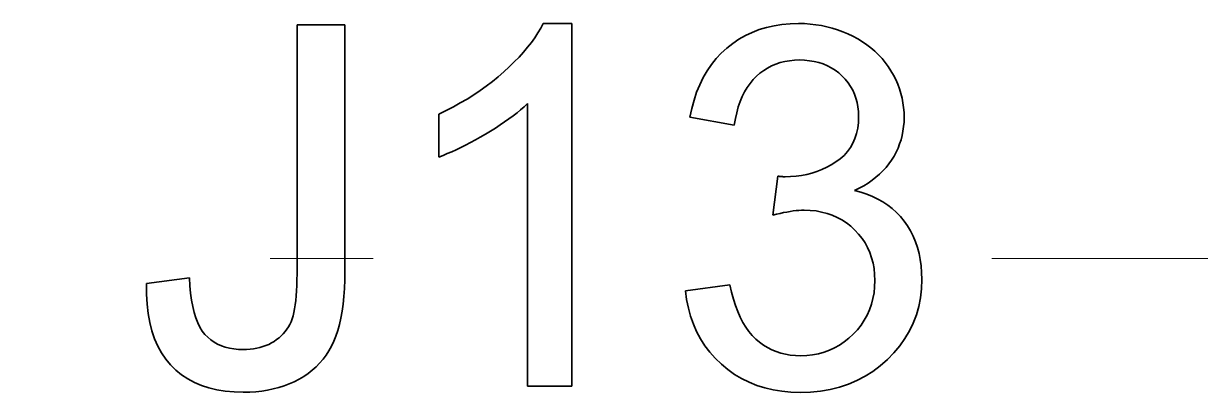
# Model space of a CAD drawing. Extents: x 23 to 417, y 3 to 294.
# Drawn here: x 150.4 to 156.11, y 124.41 to 126.2 of the extents above; entities that cross this region are included whole.
import ezdxf

# ---------------------------------------------------------------- set-up
doc = ezdxf.new("R2010")
doc.units = 0
doc.linetypes.add('DASHDOT', pattern=[18.5, 12, -3, 0.5, -3])
doc.layers.get('0').update_dxf_attribs({"lineweight": 13})

# ---------------------------------------------------------------- blocks, each defined once
blk = doc.blocks.new('BLOCK3494')
at = {"color": 7, "lineweight": 35, "ltscale": 0.060283}
blk.add_line((62.913, -1.097), (62.913, 1.315), dxfattribs=at)
at = {"color": 7, "lineweight": 35, "ltscale": 0.011579}
blk.add_line((62.913, 1.315), (63.376, 1.315), dxfattribs=at)
at = {"color": 7, "lineweight": 35, "ltscale": 0.059626}
blk.add_line((63.376, 1.315), (63.376, -1.07), dxfattribs=at)
at = {"color": 7, "lineweight": 35, "ltscale": 0.001331}
blk.add_line((65.249, 1.238), (65.276, 1.283), dxfattribs=at)
at = {"color": 7, "lineweight": 35, "ltscale": 0.001286}
blk.add_line((65.276, 1.283), (65.3, 1.329), dxfattribs=at)
at = {"color": 7, "lineweight": 35, "ltscale": 0.006923}
blk.add_line((65.3, 1.329), (65.577, 1.329), dxfattribs=at)
at = {"color": 7, "lineweight": 35, "ltscale": 0.087858}
blk.add_line((65.577, 1.329), (65.577, -2.185), dxfattribs=at)
at = {"color": 7, "lineweight": 35, "ltscale": 0.001823}
blk.add_line((67.326, 1.243), (67.395, 1.27), dxfattribs=at)
at = {"color": 7, "lineweight": 35, "ltscale": 0.00185}
blk.add_line((67.395, 1.27), (67.465, 1.291), dxfattribs=at)
at = {"color": 7, "lineweight": 35, "ltscale": 0.001885}
blk.add_line((67.465, 1.291), (67.539, 1.308), dxfattribs=at)
at = {"color": 7, "lineweight": 35, "ltscale": 0.00193}
blk.add_line((67.539, 1.308), (67.615, 1.319), dxfattribs=at)
at = {"color": 7, "lineweight": 35, "ltscale": 0.001983}
blk.add_line((67.615, 1.319), (67.694, 1.327), dxfattribs=at)
at = {"color": 7, "lineweight": 35, "ltscale": 0.002044}
blk.add_line((67.694, 1.327), (67.776, 1.329), dxfattribs=at)
at = {"color": 7, "lineweight": 35, "ltscale": 0.001422}
blk.add_line((67.776, 1.329), (67.833, 1.328), dxfattribs=at)
at = {"color": 7, "lineweight": 35, "ltscale": 0.001402}
blk.add_line((67.833, 1.328), (67.889, 1.324), dxfattribs=at)
at = {"color": 7, "lineweight": 35, "ltscale": 0.001384}
blk.add_line((67.889, 1.324), (67.944, 1.318), dxfattribs=at)
at = {"color": 7, "lineweight": 35, "ltscale": 0.00137}
for p, q in [((67.944, 1.318), (67.998, 1.309)), ((61.915, -1.473), (61.932, -1.525))]:
    blk.add_line(p, q, dxfattribs=at)
at = {"color": 7, "lineweight": 35, "ltscale": 0.001359}
blk.add_line((67.998, 1.309), (68.051, 1.298), dxfattribs=at)
at = {"color": 7, "lineweight": 35, "ltscale": 0.001351}
for p, q in [((68.051, 1.298), (68.103, 1.285)), ((68.053, -0.511), (68, -0.498))]:
    blk.add_line(p, q, dxfattribs=at)
at = {"color": 7, "lineweight": 35, "ltscale": 0.001346}
blk.add_line((68.103, 1.285), (68.155, 1.269), dxfattribs=at)
at = {"color": 7, "lineweight": 35, "ltscale": 0.001343}
blk.add_line((68.155, 1.269), (68.205, 1.25), dxfattribs=at)
at = {"color": 7, "lineweight": 35, "ltscale": 0.001483}
blk.add_line((65.149, 1.099), (65.185, 1.145), dxfattribs=at)
at = {"color": 7, "lineweight": 35, "ltscale": 0.00143}
blk.add_line((65.185, 1.145), (65.219, 1.192), dxfattribs=at)
at = {"color": 7, "lineweight": 35, "ltscale": 0.001379}
blk.add_line((65.219, 1.192), (65.249, 1.238), dxfattribs=at)
at = {"color": 7, "lineweight": 35, "ltscale": 0.001807}
blk.add_line((67.138, 1.137), (67.198, 1.177), dxfattribs=at)
at = {"color": 7, "lineweight": 35, "ltscale": 0.001803}
blk.add_line((67.198, 1.177), (67.261, 1.213), dxfattribs=at)
at = {"color": 7, "lineweight": 35, "ltscale": 0.001808}
blk.add_line((67.261, 1.213), (67.326, 1.243), dxfattribs=at)
at = {"color": 7, "lineweight": 35, "ltscale": 0.001345}
blk.add_line((68.205, 1.25), (68.255, 1.229), dxfattribs=at)
at = {"color": 7, "lineweight": 35, "ltscale": 0.00135}
blk.add_line((68.255, 1.229), (68.304, 1.206), dxfattribs=at)
at = {"color": 7, "lineweight": 35, "ltscale": 0.001339}
for p, q in [((68.304, 1.206), (68.351, 1.181)), ((62.838, -2.164), (62.788, -2.183))]:
    blk.add_line(p, q, dxfattribs=at)
at = {"color": 7, "lineweight": 35, "ltscale": 0.001312}
blk.add_line((68.351, 1.181), (68.396, 1.153), dxfattribs=at)
at = {"color": 7, "lineweight": 35, "ltscale": 0.001289}
blk.add_line((68.396, 1.153), (68.438, 1.124), dxfattribs=at)
at = {"color": 7, "lineweight": 35, "ltscale": 0.001595}
blk.add_line((65.066, 1.004), (65.109, 1.052), dxfattribs=at)
at = {"color": 7, "lineweight": 35, "ltscale": 0.001538}
blk.add_line((65.109, 1.052), (65.149, 1.099), dxfattribs=at)
at = {"color": 7, "lineweight": 35, "ltscale": 0.001826}
for p, q in [((66.978, 0.989), (67.027, 1.042)), ((64.807, 0.767), (64.863, 0.814))]:
    blk.add_line(p, q, dxfattribs=at)
at = {"color": 7, "lineweight": 35, "ltscale": 0.001828}
blk.add_line((67.027, 1.042), (67.081, 1.091), dxfattribs=at)
at = {"color": 7, "lineweight": 35, "ltscale": 0.001822}
blk.add_line((67.081, 1.091), (67.138, 1.137), dxfattribs=at)
at = {"color": 7, "lineweight": 35, "ltscale": 0.001269}
blk.add_line((68.438, 1.124), (68.478, 1.093), dxfattribs=at)
at = {"color": 7, "lineweight": 35, "ltscale": 0.001253}
for p, q in [((68.478, 1.093), (68.516, 1.061)), ((63.195, -1.885), (63.165, -1.925))]:
    blk.add_line(p, q, dxfattribs=at)
at = {"color": 7, "lineweight": 35, "ltscale": 0.001241}
blk.add_line((68.516, 1.061), (68.552, 1.026), dxfattribs=at)
at = {"color": 7, "lineweight": 35, "ltscale": 0.001715}
blk.add_line((64.971, 0.909), (65.02, 0.957), dxfattribs=at)
at = {"color": 7, "lineweight": 35, "ltscale": 0.001655}
blk.add_line((65.02, 0.957), (65.066, 1.004), dxfattribs=at)
at = {"color": 7, "lineweight": 35, "ltscale": 0.001851}
blk.add_line((66.89, 0.87), (66.932, 0.931), dxfattribs=at)
at = {"color": 7, "lineweight": 35, "ltscale": 0.001833}
blk.add_line((66.932, 0.931), (66.978, 0.989), dxfattribs=at)
at = {"color": 7, "lineweight": 35, "ltscale": 0.001107}
for p, q in [((67.515, 0.919), (67.476, 0.898)), ((68.799, 0.374), (68.795, 0.33))]:
    blk.add_line(p, q, dxfattribs=at)
at = {"color": 7, "lineweight": 35, "ltscale": 0.001112}
for p, q in [((67.556, 0.936), (67.515, 0.919)), ((68.015, 0.937), (67.973, 0.951))]:
    blk.add_line(p, q, dxfattribs=at)
at = {"color": 7, "lineweight": 35, "ltscale": 0.001123}
blk.add_line((67.598, 0.95), (67.556, 0.936), dxfattribs=at)
at = {"color": 7, "lineweight": 35, "ltscale": 0.001141}
for p, q in [((67.643, 0.961), (67.598, 0.95)), ((62.901, -1.357), (62.905, -1.311))]:
    blk.add_line(p, q, dxfattribs=at)
at = {"color": 7, "lineweight": 35, "ltscale": 0.001166}
blk.add_line((67.689, 0.969), (67.643, 0.961), dxfattribs=at)
at = {"color": 7, "lineweight": 35, "ltscale": 0.001197}
for p, q in [((67.736, 0.974), (67.689, 0.969)), ((67.649, -1.877), (67.696, -1.885))]:
    blk.add_line(p, q, dxfattribs=at)
at = {"color": 7, "lineweight": 35, "ltscale": 0.001233}
for p, q in [((67.786, 0.976), (67.736, 0.974)), ((68.552, 1.026), (68.586, 0.99))]:
    blk.add_line(p, q, dxfattribs=at)
at = {"color": 7, "lineweight": 35, "ltscale": 0.001243}
blk.add_line((67.835, 0.974), (67.786, 0.976), dxfattribs=at)
at = {"color": 7, "lineweight": 35, "ltscale": 0.001201}
blk.add_line((67.883, 0.969), (67.835, 0.974), dxfattribs=at)
at = {"color": 7, "lineweight": 35, "ltscale": 0.001165}
blk.add_line((67.929, 0.962), (67.883, 0.969), dxfattribs=at)
at = {"color": 7, "lineweight": 35, "ltscale": 0.001135}
blk.add_line((67.973, 0.951), (67.929, 0.962), dxfattribs=at)
at = {"color": 7, "lineweight": 35, "ltscale": 0.001096}
for p, q in [((68.056, 0.92), (68.015, 0.937)), ((61.971, -1.615), (61.994, -1.652))]:
    blk.add_line(p, q, dxfattribs=at)
at = {"color": 7, "lineweight": 35, "ltscale": 0.001087}
for p, q in [((68.094, 0.9), (68.056, 0.92)), ((64.329, 0.051), (64.288, 0.035))]:
    blk.add_line(p, q, dxfattribs=at)
at = {"color": 7, "lineweight": 35, "ltscale": 0.00123}
for p, q in [((68.586, 0.99), (68.617, 0.952)), ((68.451, -0.217), (68.409, -0.243))]:
    blk.add_line(p, q, dxfattribs=at)
at = {"color": 7, "lineweight": 35, "ltscale": 0.001231}
blk.add_line((68.617, 0.952), (68.646, 0.912), dxfattribs=at)
at = {"color": 7, "lineweight": 35, "ltscale": 0.001814}
blk.add_line((64.863, 0.814), (64.918, 0.861), dxfattribs=at)
at = {"color": 7, "lineweight": 35, "ltscale": 0.001778}
blk.add_line((64.918, 0.861), (64.971, 0.909), dxfattribs=at)
at = {"color": 7, "lineweight": 35, "ltscale": 0.001919}
blk.add_line((66.818, 0.736), (66.852, 0.805), dxfattribs=at)
at = {"color": 7, "lineweight": 35, "ltscale": 0.001881}
blk.add_line((66.852, 0.805), (66.89, 0.87), dxfattribs=at)
at = {"color": 7, "lineweight": 35, "ltscale": 0.001155}
blk.add_line((67.368, 0.818), (67.335, 0.785), dxfattribs=at)
at = {"color": 7, "lineweight": 35, "ltscale": 0.001138}
blk.add_line((67.402, 0.848), (67.368, 0.818), dxfattribs=at)
at = {"color": 7, "lineweight": 35, "ltscale": 0.00112}
blk.add_line((67.438, 0.875), (67.402, 0.848), dxfattribs=at)
at = {"color": 7, "lineweight": 35, "ltscale": 0.001111}
blk.add_line((67.476, 0.898), (67.438, 0.875), dxfattribs=at)
at = {"color": 7, "lineweight": 35, "ltscale": 0.001085}
blk.add_line((68.131, 0.876), (68.094, 0.9), dxfattribs=at)
at = {"color": 7, "lineweight": 35, "ltscale": 0.001092}
for p, q in [((68.166, 0.85), (68.131, 0.876)), ((68.722, 0.082), (68.702, 0.044))]:
    blk.add_line(p, q, dxfattribs=at)
at = {"color": 7, "lineweight": 35, "ltscale": 0.001105}
for p, q in [((68.199, 0.82), (68.166, 0.85)), ((68.702, 0.044), (68.678, 0.006))]:
    blk.add_line(p, q, dxfattribs=at)
at = {"color": 7, "lineweight": 35, "ltscale": 0.001101}
blk.add_line((68.229, 0.789), (68.199, 0.82), dxfattribs=at)
at = {"color": 7, "lineweight": 35, "ltscale": 0.001235}
for p, q in [((68.646, 0.912), (68.672, 0.871)), ((67.278, 0.709), (67.253, 0.667))]:
    blk.add_line(p, q, dxfattribs=at)
at = {"color": 7, "lineweight": 35, "ltscale": 0.001229}
blk.add_line((68.672, 0.871), (68.697, 0.828), dxfattribs=at)
at = {"color": 7, "lineweight": 35, "ltscale": 0.001211}
blk.add_line((68.697, 0.828), (68.718, 0.785), dxfattribs=at)
at = {"color": 7, "lineweight": 35, "ltscale": 0.001855}
blk.add_line((64.688, 0.68), (64.748, 0.723), dxfattribs=at)
at = {"color": 7, "lineweight": 35, "ltscale": 0.001839}
blk.add_line((64.748, 0.723), (64.807, 0.767), dxfattribs=at)
at = {"color": 7, "lineweight": 35, "ltscale": 0.001967}
blk.add_line((66.788, 0.664), (66.818, 0.736), dxfattribs=at)
at = {"color": 7, "lineweight": 35, "ltscale": 0.0012}
for p, q in [((67.306, 0.749), (67.278, 0.709)), ((65.046, 0.464), (65.008, 0.435))]:
    blk.add_line(p, q, dxfattribs=at)
at = {"color": 7, "lineweight": 35, "ltscale": 0.001174}
blk.add_line((67.335, 0.785), (67.306, 0.749), dxfattribs=at)
at = {"color": 7, "lineweight": 35, "ltscale": 0.001078}
for p, q in [((68.256, 0.755), (68.229, 0.789)), ((68.781, 0.244), (68.77, 0.203))]:
    blk.add_line(p, q, dxfattribs=at)
at = {"color": 7, "lineweight": 35, "ltscale": 0.001063}
for p, q in [((68.28, 0.72), (68.256, 0.755)), ((62.896, -1.399), (62.901, -1.357))]:
    blk.add_line(p, q, dxfattribs=at)
at = {"color": 7, "lineweight": 35, "ltscale": 0.001055}
for p, q in [((68.301, 0.683), (68.28, 0.72)), ((68.319, 0.645), (68.301, 0.683))]:
    blk.add_line(p, q, dxfattribs=at)
at = {"color": 7, "lineweight": 35, "ltscale": 0.001195}
blk.add_line((68.718, 0.785), (68.738, 0.741), dxfattribs=at)
at = {"color": 7, "lineweight": 35, "ltscale": 0.001184}
blk.add_line((68.738, 0.741), (68.754, 0.696), dxfattribs=at)
at = {"color": 7, "lineweight": 35, "ltscale": 0.001175}
blk.add_line((68.754, 0.696), (68.768, 0.652), dxfattribs=at)
at = {"color": 7, "lineweight": 35, "ltscale": 0.00191}
blk.add_line((64.496, 0.559), (64.562, 0.597), dxfattribs=at)
at = {"color": 7, "lineweight": 35, "ltscale": 0.00189}
blk.add_line((64.562, 0.597), (64.626, 0.638), dxfattribs=at)
at = {"color": 7, "lineweight": 35, "ltscale": 0.001872}
blk.add_line((64.626, 0.638), (64.688, 0.68), dxfattribs=at)
at = {"color": 7, "lineweight": 35, "ltscale": 0.002087}
blk.add_line((66.741, 0.506), (66.763, 0.587), dxfattribs=at)
at = {"color": 7, "lineweight": 35, "ltscale": 0.002023}
blk.add_line((66.763, 0.587), (66.788, 0.664), dxfattribs=at)
at = {"color": 7, "lineweight": 35, "ltscale": 0.001375}
blk.add_line((67.21, 0.572), (67.192, 0.52), dxfattribs=at)
at = {"color": 7, "lineweight": 35, "ltscale": 0.001322}
blk.add_line((67.23, 0.621), (67.21, 0.572), dxfattribs=at)
at = {"color": 7, "lineweight": 35, "ltscale": 0.001275}
blk.add_line((67.253, 0.667), (67.23, 0.621), dxfattribs=at)
at = {"color": 7, "lineweight": 35, "ltscale": 0.001062}
blk.add_line((68.333, 0.605), (68.319, 0.645), dxfattribs=at)
at = {"color": 7, "lineweight": 35, "ltscale": 0.001077}
for p, q in [((68.344, 0.563), (68.333, 0.605)), ((68.756, 0.162), (68.741, 0.122))]:
    blk.add_line(p, q, dxfattribs=at)
at = {"color": 7, "lineweight": 35, "ltscale": 0.00117}
blk.add_line((68.768, 0.652), (68.78, 0.606), dxfattribs=at)
at = {"color": 7, "lineweight": 35, "ltscale": 0.001169}
for p, q in [((68.78, 0.606), (68.789, 0.56)), ((67.398, -1.761), (67.436, -1.789))]:
    blk.add_line(p, q, dxfattribs=at)
at = {"color": 7, "lineweight": 35, "ltscale": 0.001979}
blk.add_line((64.288, 0.45), (64.359, 0.485), dxfattribs=at)
at = {"color": 7, "lineweight": 35, "ltscale": 0.001955}
blk.add_line((64.359, 0.485), (64.429, 0.521), dxfattribs=at)
at = {"color": 7, "lineweight": 35, "ltscale": 0.001931}
blk.add_line((64.429, 0.521), (64.496, 0.559), dxfattribs=at)
at = {"color": 7, "lineweight": 35, "ltscale": 0.001163}
blk.add_line((65.081, 0.494), (65.046, 0.464), dxfattribs=at)
at = {"color": 7, "lineweight": 35, "ltscale": 0.001126}
for p, q in [((65.115, 0.523), (65.081, 0.494)), ((68.625, -0.065), (68.595, -0.099))]:
    blk.add_line(p, q, dxfattribs=at)
at = {"color": 7, "lineweight": 35, "ltscale": 0.00109}
blk.add_line((65.147, 0.553), (65.115, 0.523), dxfattribs=at)
at = {"color": 7, "lineweight": 35, "ltscale": 0.06846}
blk.add_line((65.147, -2.185), (65.147, 0.553), dxfattribs=at)
at = {"color": 7, "lineweight": 35, "ltscale": 0.002158}
for p, q in [((66.723, 0.422), (66.741, 0.506)), ((68.959, -1.329), (68.942, -1.414))]:
    blk.add_line(p, q, dxfattribs=at)
at = {"color": 7, "lineweight": 35, "ltscale": 0.001494}
for p, q in [((67.177, 0.465), (67.164, 0.407)), ((67.186, -1.464), (67.21, -1.518))]:
    blk.add_line(p, q, dxfattribs=at)
at = {"color": 7, "lineweight": 35, "ltscale": 0.001432}
blk.add_line((67.192, 0.52), (67.177, 0.465), dxfattribs=at)
at = {"color": 7, "lineweight": 35, "ltscale": 0.001099}
blk.add_line((68.352, 0.52), (68.344, 0.563), dxfattribs=at)
at = {"color": 7, "lineweight": 35, "ltscale": 0.001127}
blk.add_line((68.357, 0.475), (68.352, 0.52), dxfattribs=at)
at = {"color": 7, "lineweight": 35, "ltscale": 0.001162}
for p, q in [((68.359, 0.429), (68.357, 0.475)), ((64.413, 0.086), (64.37, 0.068))]:
    blk.add_line(p, q, dxfattribs=at)
at = {"color": 7, "lineweight": 35, "ltscale": 0.001172}
blk.add_line((68.789, 0.56), (68.795, 0.514), dxfattribs=at)
at = {"color": 7, "lineweight": 35, "ltscale": 0.001178}
blk.add_line((68.795, 0.514), (68.799, 0.467), dxfattribs=at)
at = {"color": 7, "lineweight": 35, "ltscale": 0.001188}
for p, q in [((68.799, 0.467), (68.8, 0.419)), ((67.362, -1.731), (67.398, -1.761))]:
    blk.add_line(p, q, dxfattribs=at)
at = {"color": 7, "lineweight": 35, "ltscale": 0.010386}
blk.add_line((64.288, 0.035), (64.288, 0.45), dxfattribs=at)
at = {"color": 7, "lineweight": 35, "ltscale": 0.001358}
blk.add_line((64.883, 0.346), (64.837, 0.316), dxfattribs=at)
at = {"color": 7, "lineweight": 35, "ltscale": 0.001318}
blk.add_line((64.926, 0.375), (64.883, 0.346), dxfattribs=at)
at = {"color": 7, "lineweight": 35, "ltscale": 0.001278}
blk.add_line((64.968, 0.405), (64.926, 0.375), dxfattribs=at)
at = {"color": 7, "lineweight": 35, "ltscale": 0.001239}
blk.add_line((65.008, 0.435), (64.968, 0.405), dxfattribs=at)
at = {"color": 7, "lineweight": 35, "ltscale": 0.010912}
blk.add_line((67.153, 0.345), (66.723, 0.422), dxfattribs=at)
at = {"color": 7, "lineweight": 35, "ltscale": 0.001559}
blk.add_line((67.164, 0.407), (67.153, 0.345), dxfattribs=at)
at = {"color": 7, "lineweight": 35, "ltscale": 0.001385}
blk.add_line((68.35, 0.316), (68.356, 0.371), dxfattribs=at)
at = {"color": 7, "lineweight": 35, "ltscale": 0.001454}
for p, q in [((68.356, 0.371), (68.359, 0.429)), ((67.855, -1.89), (67.913, -1.883))]:
    blk.add_line(p, q, dxfattribs=at)
at = {"color": 7, "lineweight": 35, "ltscale": 0.001124}
blk.add_line((68.8, 0.419), (68.799, 0.374), dxfattribs=at)
at = {"color": 7, "lineweight": 35, "ltscale": 0.001441}
blk.add_line((64.74, 0.257), (64.69, 0.228), dxfattribs=at)
at = {"color": 7, "lineweight": 35, "ltscale": 0.00144}
blk.add_line((64.79, 0.287), (64.74, 0.257), dxfattribs=at)
at = {"color": 7, "lineweight": 35, "ltscale": 0.001399}
blk.add_line((64.837, 0.316), (64.79, 0.287), dxfattribs=at)
at = {"color": 7, "lineweight": 35, "ltscale": 0.001279}
blk.add_line((68.323, 0.215), (68.339, 0.264), dxfattribs=at)
at = {"color": 7, "lineweight": 35, "ltscale": 0.001327}
blk.add_line((68.339, 0.264), (68.35, 0.316), dxfattribs=at)
at = {"color": 7, "lineweight": 35, "ltscale": 0.001084}
blk.add_line((68.789, 0.287), (68.781, 0.244), dxfattribs=at)
at = {"color": 7, "lineweight": 35, "ltscale": 0.001094}
blk.add_line((68.795, 0.33), (68.789, 0.287), dxfattribs=at)
at = {"color": 7, "lineweight": 35, "ltscale": 0.00124}
blk.add_line((64.501, 0.127), (64.457, 0.106), dxfattribs=at)
at = {"color": 7, "lineweight": 35, "ltscale": 0.00128}
for p, q in [((64.547, 0.15), (64.501, 0.127)), ((63.02, -2.063), (62.978, -2.092))]:
    blk.add_line(p, q, dxfattribs=at)
at = {"color": 7, "lineweight": 35, "ltscale": 0.001319}
blk.add_line((64.594, 0.175), (64.547, 0.15), dxfattribs=at)
at = {"color": 7, "lineweight": 35, "ltscale": 0.00136}
for p, q in [((64.642, 0.201), (64.594, 0.175)), ((67.645, -0.156), (67.699, -0.155))]:
    blk.add_line(p, q, dxfattribs=at)
at = {"color": 7, "lineweight": 35, "ltscale": 0.0014}
for p, q in [((64.69, 0.228), (64.642, 0.201)), ((68.441, -1.497), (68.464, -1.446)), ((67.969, -1.873), (68.023, -1.858))]:
    blk.add_line(p, q, dxfattribs=at)
at = {"color": 7, "lineweight": 35, "ltscale": 0.001219}
blk.add_line((68.251, 0.087), (68.279, 0.127), dxfattribs=at)
at = {"color": 7, "lineweight": 35, "ltscale": 0.001224}
blk.add_line((68.279, 0.127), (68.304, 0.169), dxfattribs=at)
at = {"color": 7, "lineweight": 35, "ltscale": 0.001246}
blk.add_line((68.304, 0.169), (68.323, 0.215), dxfattribs=at)
at = {"color": 7, "lineweight": 35, "ltscale": 0.001083}
blk.add_line((68.741, 0.122), (68.722, 0.082), dxfattribs=at)
at = {"color": 7, "lineweight": 35, "ltscale": 0.001076}
blk.add_line((68.77, 0.203), (68.756, 0.162), dxfattribs=at)
at = {"color": 7, "lineweight": 35, "ltscale": 0.001125}
blk.add_line((64.37, 0.068), (64.329, 0.051), dxfattribs=at)
at = {"color": 7, "lineweight": 35, "ltscale": 0.001202}
for p, q in [((64.457, 0.106), (64.413, 0.086)), ((68.49, -0.19), (68.451, -0.217))]:
    blk.add_line(p, q, dxfattribs=at)
at = {"color": 7, "lineweight": 35, "ltscale": 0.001288}
blk.add_line((68.139, -0.013), (68.181, 0.017), dxfattribs=at)
at = {"color": 7, "lineweight": 35, "ltscale": 0.001251}
blk.add_line((68.181, 0.017), (68.218, 0.051), dxfattribs=at)
at = {"color": 7, "lineweight": 35, "ltscale": 0.001228}
blk.add_line((68.218, 0.051), (68.251, 0.087), dxfattribs=at)
at = {"color": 7, "lineweight": 35, "ltscale": 0.001113}
blk.add_line((68.678, 0.006), (68.653, -0.03), dxfattribs=at)
at = {"color": 7, "lineweight": 35, "ltscale": 0.001284}
for p, q in [((67.905, -0.12), (67.954, -0.104)), ((68.002, -0.086), (68.049, -0.064))]:
    blk.add_line(p, q, dxfattribs=at)
at = {"color": 7, "lineweight": 35, "ltscale": 0.001281}
blk.add_line((67.954, -0.104), (68.002, -0.086), dxfattribs=at)
at = {"color": 7, "lineweight": 35, "ltscale": 0.001292}
blk.add_line((68.049, -0.064), (68.094, -0.04), dxfattribs=at)
at = {"color": 7, "lineweight": 35, "ltscale": 0.001303}
blk.add_line((68.094, -0.04), (68.139, -0.013), dxfattribs=at)
at = {"color": 7, "lineweight": 35, "ltscale": 0.001139}
blk.add_line((68.595, -0.099), (68.562, -0.13), dxfattribs=at)
at = {"color": 7, "lineweight": 35, "ltscale": 0.001118}
blk.add_line((68.653, -0.03), (68.625, -0.065), dxfattribs=at)
at = {"color": 7, "lineweight": 35, "ltscale": 0.009506}
blk.add_line((67.528, -0.528), (67.575, -0.151), dxfattribs=at)
at = {"color": 7, "lineweight": 35, "ltscale": 0.000211774}
blk.add_line((67.575, -0.151), (67.584, -0.152), dxfattribs=at)
at = {"color": 7, "lineweight": 35, "ltscale": 0.000203184}
blk.add_line((67.584, -0.152), (67.592, -0.153), dxfattribs=at)
at = {"color": 7, "lineweight": 35, "ltscale": 0.000194602}
blk.add_line((67.592, -0.153), (67.6, -0.154), dxfattribs=at)
at = {"color": 7, "lineweight": 35, "ltscale": 0.000186807}
blk.add_line((67.6, -0.154), (67.607, -0.154), dxfattribs=at)
at = {"color": 7, "lineweight": 35, "ltscale": 0.0001775}
blk.add_line((67.607, -0.154), (67.614, -0.155), dxfattribs=at)
at = {"color": 7, "lineweight": 35, "ltscale": 0.000168962}
blk.add_line((67.614, -0.155), (67.621, -0.155), dxfattribs=at)
at = {"color": 7, "lineweight": 35, "ltscale": 0.000161194}
blk.add_line((67.621, -0.155), (67.627, -0.156), dxfattribs=at)
at = {"color": 7, "lineweight": 35, "ltscale": 0.000151933}
blk.add_line((67.627, -0.156), (67.633, -0.156), dxfattribs=at)
at = {"color": 7, "lineweight": 35, "ltscale": 0.00014425}
blk.add_line((67.633, -0.156), (67.639, -0.156), dxfattribs=at)
at = {"color": 7, "lineweight": 35, "ltscale": 0.000135055}
blk.add_line((67.639, -0.156), (67.645, -0.156), dxfattribs=at)
at = {"color": 7, "lineweight": 35, "ltscale": 0.001336}
blk.add_line((67.699, -0.155), (67.752, -0.15), dxfattribs=at)
at = {"color": 7, "lineweight": 35, "ltscale": 0.001316}
blk.add_line((67.752, -0.15), (67.804, -0.143), dxfattribs=at)
at = {"color": 7, "lineweight": 35, "ltscale": 0.001302}
blk.add_line((67.804, -0.143), (67.856, -0.133), dxfattribs=at)
at = {"color": 7, "lineweight": 35, "ltscale": 0.00129}
blk.add_line((67.856, -0.133), (67.905, -0.12), dxfattribs=at)
at = {"color": 7, "lineweight": 35, "ltscale": 0.001177}
blk.add_line((68.527, -0.161), (68.49, -0.19), dxfattribs=at)
at = {"color": 7, "lineweight": 35, "ltscale": 0.001156}
blk.add_line((68.562, -0.13), (68.527, -0.161), dxfattribs=at)
at = {"color": 7, "lineweight": 35, "ltscale": 0.001296}
blk.add_line((68.365, -0.267), (68.318, -0.29), dxfattribs=at)
at = {"color": 7, "lineweight": 35, "ltscale": 0.001568}
for p, q in [((68.318, -0.29), (68.379, -0.306)), ((68.957, -0.958), (68.965, -1.021))]:
    blk.add_line(p, q, dxfattribs=at)
at = {"color": 7, "lineweight": 35, "ltscale": 0.001262}
blk.add_line((68.409, -0.243), (68.365, -0.267), dxfattribs=at)
at = {"color": 7, "lineweight": 35, "ltscale": 0.001524}
blk.add_line((68.379, -0.306), (68.437, -0.325), dxfattribs=at)
at = {"color": 7, "lineweight": 35, "ltscale": 0.001484}
blk.add_line((68.437, -0.325), (68.492, -0.347), dxfattribs=at)
at = {"color": 7, "lineweight": 35, "ltscale": 0.001453}
blk.add_line((68.492, -0.347), (68.544, -0.372), dxfattribs=at)
at = {"color": 7, "lineweight": 35, "ltscale": 0.001426}
blk.add_line((68.544, -0.372), (68.594, -0.4), dxfattribs=at)
at = {"color": 7, "lineweight": 35, "ltscale": 0.001408}
blk.add_line((68.594, -0.4), (68.641, -0.431), dxfattribs=at)
at = {"color": 7, "lineweight": 35, "ltscale": 0.001397}
blk.add_line((68.641, -0.431), (68.685, -0.465), dxfattribs=at)
at = {"color": 7, "lineweight": 35, "ltscale": 0.000920938}
blk.add_line((67.563, -0.519), (67.528, -0.528), dxfattribs=at)
at = {"color": 7, "lineweight": 35, "ltscale": 0.000885691}
blk.add_line((67.598, -0.511), (67.563, -0.519), dxfattribs=at)
at = {"color": 7, "lineweight": 35, "ltscale": 0.000851462}
blk.add_line((67.631, -0.504), (67.598, -0.511), dxfattribs=at)
at = {"color": 7, "lineweight": 35, "ltscale": 0.000818243}
blk.add_line((67.663, -0.498), (67.631, -0.504), dxfattribs=at)
at = {"color": 7, "lineweight": 35, "ltscale": 0.000783911}
blk.add_line((67.694, -0.493), (67.663, -0.498), dxfattribs=at)
at = {"color": 7, "lineweight": 35, "ltscale": 0.000750846}
blk.add_line((67.724, -0.488), (67.694, -0.493), dxfattribs=at)
at = {"color": 7, "lineweight": 35, "ltscale": 0.000717478}
blk.add_line((67.752, -0.485), (67.724, -0.488), dxfattribs=at)
at = {"color": 7, "lineweight": 35, "ltscale": 0.000686162}
blk.add_line((67.78, -0.483), (67.752, -0.485), dxfattribs=at)
at = {"color": 7, "lineweight": 35, "ltscale": 0.000654832}
blk.add_line((67.806, -0.481), (67.78, -0.483), dxfattribs=at)
at = {"color": 7, "lineweight": 35, "ltscale": 0.000623437}
blk.add_line((67.831, -0.481), (67.806, -0.481), dxfattribs=at)
at = {"color": 7, "lineweight": 35, "ltscale": 0.001467}
blk.add_line((67.89, -0.483), (67.831, -0.481), dxfattribs=at)
at = {"color": 7, "lineweight": 35, "ltscale": 0.00142}
blk.add_line((67.946, -0.488), (67.89, -0.483), dxfattribs=at)
at = {"color": 7, "lineweight": 35, "ltscale": 0.001382}
for p, q in [((68, -0.498), (67.946, -0.488)), ((62.911, -1.21), (62.912, -1.155))]:
    blk.add_line(p, q, dxfattribs=at)
at = {"color": 7, "lineweight": 35, "ltscale": 0.001328}
blk.add_line((68.103, -0.529), (68.053, -0.511), dxfattribs=at)
at = {"color": 7, "lineweight": 35, "ltscale": 0.001314}
for p, q in [((68.151, -0.55), (68.103, -0.529)), ((68.241, -0.604), (68.197, -0.575))]:
    blk.add_line(p, q, dxfattribs=at)
at = {"color": 7, "lineweight": 35, "ltscale": 0.001309}
blk.add_line((68.197, -0.575), (68.151, -0.55), dxfattribs=at)
at = {"color": 7, "lineweight": 35, "ltscale": 0.001393}
blk.add_line((68.685, -0.465), (68.726, -0.503), dxfattribs=at)
at = {"color": 7, "lineweight": 35, "ltscale": 0.001398}
blk.add_line((68.726, -0.503), (68.764, -0.543), dxfattribs=at)
at = {"color": 7, "lineweight": 35, "ltscale": 0.001409}
blk.add_line((68.764, -0.543), (68.8, -0.587), dxfattribs=at)
at = {"color": 7, "lineweight": 35, "ltscale": 0.001326}
for p, q in [((68.283, -0.636), (68.241, -0.604)), ((62.886, -2.143), (62.838, -2.164))]:
    blk.add_line(p, q, dxfattribs=at)
at = {"color": 7, "lineweight": 35, "ltscale": 0.001349}
blk.add_line((68.323, -0.673), (68.283, -0.636), dxfattribs=at)
at = {"color": 7, "lineweight": 35, "ltscale": 0.001348}
blk.add_line((68.359, -0.712), (68.323, -0.673), dxfattribs=at)
at = {"color": 7, "lineweight": 35, "ltscale": 0.001416}
for p, q in [((68.8, -0.587), (68.833, -0.633)), ((68.833, -0.633), (68.862, -0.682))]:
    blk.add_line(p, q, dxfattribs=at)
at = {"color": 7, "lineweight": 35, "ltscale": 0.001424}
for p, q in [((68.862, -0.682), (68.888, -0.733)), ((68.483, -1.393), (68.497, -1.338))]:
    blk.add_line(p, q, dxfattribs=at)
at = {"color": 7, "lineweight": 35, "ltscale": 0.001325}
blk.add_line((68.392, -0.754), (68.359, -0.712), dxfattribs=at)
at = {"color": 7, "lineweight": 35, "ltscale": 0.00131}
blk.add_line((68.421, -0.798), (68.392, -0.754), dxfattribs=at)
at = {"color": 7, "lineweight": 35, "ltscale": 0.001304}
for p, q in [((68.446, -0.843), (68.421, -0.798)), ((63.27, -1.751), (63.247, -1.798))]:
    blk.add_line(p, q, dxfattribs=at)
at = {"color": 7, "lineweight": 35, "ltscale": 0.001439}
blk.add_line((68.888, -0.733), (68.91, -0.786), dxfattribs=at)
at = {"color": 7, "lineweight": 35, "ltscale": 0.001462}
for p, q in [((68.91, -0.786), (68.929, -0.841)), ((68.264, -1.722), (68.307, -1.682))]:
    blk.add_line(p, q, dxfattribs=at)
at = {"color": 7, "lineweight": 35, "ltscale": 0.001308}
blk.add_line((68.468, -0.891), (68.446, -0.843), dxfattribs=at)
at = {"color": 7, "lineweight": 35, "ltscale": 0.00132}
blk.add_line((68.485, -0.941), (68.468, -0.891), dxfattribs=at)
at = {"color": 7, "lineweight": 35, "ltscale": 0.001491}
blk.add_line((68.929, -0.841), (68.945, -0.899), dxfattribs=at)
at = {"color": 7, "lineweight": 35, "ltscale": 0.001526}
blk.add_line((68.945, -0.899), (68.957, -0.958), dxfattribs=at)
at = {"color": 7, "lineweight": 35, "ltscale": 0.001342}
blk.add_line((68.499, -0.993), (68.485, -0.941), dxfattribs=at)
at = {"color": 7, "lineweight": 35, "ltscale": 0.001372}
blk.add_line((68.508, -1.047), (68.499, -0.993), dxfattribs=at)
at = {"color": 7, "lineweight": 35, "ltscale": 0.001615}
blk.add_line((68.965, -1.021), (68.97, -1.085), dxfattribs=at)
at = {"color": 7, "lineweight": 35, "ltscale": 0.010542}
blk.add_line((61.452, -1.192), (61.869, -1.135), dxfattribs=at)
at = {"color": 7, "lineweight": 35, "ltscale": 0.001945}
blk.add_line((61.869, -1.135), (61.874, -1.213), dxfattribs=at)
at = {"color": 7, "lineweight": 35, "ltscale": 0.001463}
for p, q in [((62.912, -1.155), (62.913, -1.097)), ((68.307, -1.682), (68.347, -1.639))]:
    blk.add_line(p, q, dxfattribs=at)
at = {"color": 7, "lineweight": 35, "ltscale": 0.002147}
blk.add_line((63.376, -1.07), (63.375, -1.156), dxfattribs=at)
at = {"color": 7, "lineweight": 35, "ltscale": 0.00141}
blk.add_line((68.514, -1.103), (68.508, -1.047), dxfattribs=at)
at = {"color": 7, "lineweight": 35, "ltscale": 0.001455}
blk.add_line((68.516, -1.161), (68.514, -1.103), dxfattribs=at)
at = {"color": 7, "lineweight": 35, "ltscale": 0.001667}
blk.add_line((68.97, -1.085), (68.972, -1.152), dxfattribs=at)
at = {"color": 7, "lineweight": 35, "ltscale": 0.00255}
blk.add_line((61.452, -1.294), (61.452, -1.192), dxfattribs=at)
at = {"color": 7, "lineweight": 35, "ltscale": 0.001824}
blk.add_line((61.874, -1.213), (61.881, -1.285), dxfattribs=at)
at = {"color": 7, "lineweight": 35, "ltscale": 0.001301}
for p, q in [((62.908, -1.262), (62.911, -1.21)), ((62.978, -2.092), (62.933, -2.119))]:
    blk.add_line(p, q, dxfattribs=at)
at = {"color": 7, "lineweight": 35, "ltscale": 0.001953}
blk.add_line((63.372, -1.238), (63.366, -1.316), dxfattribs=at)
at = {"color": 7, "lineweight": 35, "ltscale": 0.00205}
blk.add_line((63.375, -1.156), (63.372, -1.238), dxfattribs=at)
at = {"color": 7, "lineweight": 35, "ltscale": 0.010838}
blk.add_line((66.68, -1.261), (67.11, -1.204), dxfattribs=at)
at = {"color": 7, "lineweight": 35, "ltscale": 0.001819}
blk.add_line((67.11, -1.204), (67.126, -1.275), dxfattribs=at)
at = {"color": 7, "lineweight": 35, "ltscale": 0.001485}
blk.add_line((68.508, -1.281), (68.514, -1.222), dxfattribs=at)
at = {"color": 7, "lineweight": 35, "ltscale": 0.001528}
blk.add_line((68.514, -1.222), (68.516, -1.161), dxfattribs=at)
at = {"color": 7, "lineweight": 35, "ltscale": 0.002201}
blk.add_line((68.969, -1.242), (68.959, -1.329), dxfattribs=at)
at = {"color": 7, "lineweight": 35, "ltscale": 0.002259}
blk.add_line((68.972, -1.152), (68.969, -1.242), dxfattribs=at)
at = {"color": 7, "lineweight": 35, "ltscale": 0.002425}
blk.add_line((61.458, -1.391), (61.452, -1.294), dxfattribs=at)
at = {"color": 7, "lineweight": 35, "ltscale": 0.001705}
blk.add_line((61.881, -1.285), (61.89, -1.353), dxfattribs=at)
at = {"color": 7, "lineweight": 35, "ltscale": 0.001589}
blk.add_line((61.89, -1.353), (61.902, -1.415), dxfattribs=at)
at = {"color": 7, "lineweight": 35, "ltscale": 0.001221}
blk.add_line((62.905, -1.311), (62.908, -1.262), dxfattribs=at)
at = {"color": 7, "lineweight": 35, "ltscale": 0.001859}
for p, q in [((63.366, -1.316), (63.359, -1.39)), ((61.986, -2.179), (61.917, -2.15))]:
    blk.add_line(p, q, dxfattribs=at)
at = {"color": 7, "lineweight": 35, "ltscale": 0.002162}
blk.add_line((66.691, -1.347), (66.68, -1.261), dxfattribs=at)
at = {"color": 7, "lineweight": 35, "ltscale": 0.002103}
blk.add_line((66.708, -1.43), (66.691, -1.347), dxfattribs=at)
at = {"color": 7, "lineweight": 35, "ltscale": 0.001733}
blk.add_line((67.126, -1.275), (67.144, -1.342), dxfattribs=at)
at = {"color": 7, "lineweight": 35, "ltscale": 0.001649}
blk.add_line((67.144, -1.342), (67.164, -1.405), dxfattribs=at)
at = {"color": 7, "lineweight": 35, "ltscale": 0.00145}
blk.add_line((68.497, -1.338), (68.508, -1.281), dxfattribs=at)
at = {"color": 7, "lineweight": 35, "ltscale": 0.002308}
blk.add_line((61.469, -1.483), (61.458, -1.391), dxfattribs=at)
at = {"color": 7, "lineweight": 35, "ltscale": 0.002199}
blk.add_line((61.485, -1.569), (61.469, -1.483), dxfattribs=at)
at = {"color": 7, "lineweight": 35, "ltscale": 0.001477}
blk.add_line((61.902, -1.415), (61.915, -1.473), dxfattribs=at)
at = {"color": 7, "lineweight": 35, "ltscale": 0.000834165}
blk.add_line((62.874, -1.506), (62.882, -1.473), dxfattribs=at)
at = {"color": 7, "lineweight": 35, "ltscale": 0.000908587}
blk.add_line((62.882, -1.473), (62.889, -1.438), dxfattribs=at)
at = {"color": 7, "lineweight": 35, "ltscale": 0.000985006}
blk.add_line((62.889, -1.438), (62.896, -1.399), dxfattribs=at)
at = {"color": 7, "lineweight": 35, "ltscale": 0.001677}
blk.add_line((63.349, -1.46), (63.338, -1.526), dxfattribs=at)
at = {"color": 7, "lineweight": 35, "ltscale": 0.001767}
blk.add_line((63.359, -1.39), (63.349, -1.46), dxfattribs=at)
at = {"color": 7, "lineweight": 35, "ltscale": 0.002054}
blk.add_line((66.729, -1.509), (66.708, -1.43), dxfattribs=at)
at = {"color": 7, "lineweight": 35, "ltscale": 0.001569}
blk.add_line((67.164, -1.405), (67.186, -1.464), dxfattribs=at)
at = {"color": 7, "lineweight": 35, "ltscale": 0.001407}
blk.add_line((68.464, -1.446), (68.483, -1.393), dxfattribs=at)
at = {"color": 7, "lineweight": 35, "ltscale": 0.002129}
blk.add_line((68.942, -1.414), (68.919, -1.496), dxfattribs=at)
at = {"color": 7, "lineweight": 35, "ltscale": 0.002101}
blk.add_line((61.506, -1.651), (61.485, -1.569), dxfattribs=at)
at = {"color": 7, "lineweight": 35, "ltscale": 0.001271}
blk.add_line((61.932, -1.525), (61.95, -1.572), dxfattribs=at)
at = {"color": 7, "lineweight": 35, "ltscale": 0.001179}
blk.add_line((61.95, -1.572), (61.971, -1.615), dxfattribs=at)
at = {"color": 7, "lineweight": 35, "ltscale": 0.000701323}
blk.add_line((62.829, -1.612), (62.843, -1.587), dxfattribs=at)
at = {"color": 7, "lineweight": 35, "ltscale": 0.000708985}
blk.add_line((62.843, -1.587), (62.855, -1.562), dxfattribs=at)
at = {"color": 7, "lineweight": 35, "ltscale": 0.000719839}
blk.add_line((62.855, -1.562), (62.865, -1.535), dxfattribs=at)
at = {"color": 7, "lineweight": 35, "ltscale": 0.00076195}
blk.add_line((62.865, -1.535), (62.874, -1.506), dxfattribs=at)
at = {"color": 7, "lineweight": 35, "ltscale": 0.001507}
blk.add_line((63.324, -1.588), (63.308, -1.646), dxfattribs=at)
at = {"color": 7, "lineweight": 35, "ltscale": 0.00159}
blk.add_line((63.338, -1.526), (63.324, -1.588), dxfattribs=at)
at = {"color": 7, "lineweight": 35, "ltscale": 0.002016}
blk.add_line((66.756, -1.585), (66.729, -1.509), dxfattribs=at)
at = {"color": 7, "lineweight": 35, "ltscale": 0.001988}
blk.add_line((66.788, -1.658), (66.756, -1.585), dxfattribs=at)
at = {"color": 7, "lineweight": 35, "ltscale": 0.001425}
blk.add_line((67.21, -1.518), (67.236, -1.569), dxfattribs=at)
at = {"color": 7, "lineweight": 35, "ltscale": 0.001361}
blk.add_line((67.236, -1.569), (67.264, -1.615), dxfattribs=at)
at = {"color": 7, "lineweight": 35, "ltscale": 0.001434}
blk.add_line((68.347, -1.639), (68.382, -1.594), dxfattribs=at)
at = {"color": 7, "lineweight": 35, "ltscale": 0.001413}
blk.add_line((68.382, -1.594), (68.414, -1.547), dxfattribs=at)
at = {"color": 7, "lineweight": 35, "ltscale": 0.001401}
for p, q in [((68.414, -1.547), (68.441, -1.497)), ((62.683, -2.213), (62.628, -2.225))]:
    blk.add_line(p, q, dxfattribs=at)
at = {"color": 7, "lineweight": 35, "ltscale": 0.002118}
blk.add_line((68.889, -1.575), (68.852, -1.651), dxfattribs=at)
at = {"color": 7, "lineweight": 35, "ltscale": 0.002116}
blk.add_line((68.919, -1.496), (68.889, -1.575), dxfattribs=at)
at = {"color": 7, "lineweight": 35, "ltscale": 0.002013}
blk.add_line((61.532, -1.727), (61.506, -1.651), dxfattribs=at)
at = {"color": 7, "lineweight": 35, "ltscale": 0.001027}
blk.add_line((61.994, -1.652), (62.02, -1.684), dxfattribs=at)
at = {"color": 7, "lineweight": 35, "ltscale": 0.00098806}
blk.add_line((62.02, -1.684), (62.048, -1.712), dxfattribs=at)
at = {"color": 7, "lineweight": 35, "ltscale": 0.000712424}
blk.add_line((62.738, -1.718), (62.76, -1.699), dxfattribs=at)
at = {"color": 7, "lineweight": 35, "ltscale": 0.000703757}
blk.add_line((62.76, -1.699), (62.779, -1.679), dxfattribs=at)
at = {"color": 7, "lineweight": 35, "ltscale": 0.000698143}
blk.add_line((62.779, -1.679), (62.798, -1.658), dxfattribs=at)
at = {"color": 7, "lineweight": 35, "ltscale": 0.000695342}
blk.add_line((62.798, -1.658), (62.814, -1.635), dxfattribs=at)
at = {"color": 7, "lineweight": 35, "ltscale": 0.000696687}
blk.add_line((62.814, -1.635), (62.829, -1.612), dxfattribs=at)
at = {"color": 7, "lineweight": 35, "ltscale": 0.001353}
blk.add_line((63.29, -1.701), (63.27, -1.751), dxfattribs=at)
at = {"color": 7, "lineweight": 35, "ltscale": 0.001428}
blk.add_line((63.308, -1.646), (63.29, -1.701), dxfattribs=at)
at = {"color": 7, "lineweight": 35, "ltscale": 0.001973}
blk.add_line((66.826, -1.727), (66.788, -1.658), dxfattribs=at)
at = {"color": 7, "lineweight": 35, "ltscale": 0.001305}
blk.add_line((67.264, -1.615), (67.295, -1.658), dxfattribs=at)
at = {"color": 7, "lineweight": 35, "ltscale": 0.001256}
blk.add_line((67.295, -1.658), (67.327, -1.696), dxfattribs=at)
at = {"color": 7, "lineweight": 35, "ltscale": 0.001217}
blk.add_line((67.327, -1.696), (67.362, -1.731), dxfattribs=at)
at = {"color": 7, "lineweight": 35, "ltscale": 0.002135}
blk.add_line((68.852, -1.651), (68.808, -1.725), dxfattribs=at)
at = {"color": 7, "lineweight": 35, "ltscale": 0.001939}
blk.add_line((61.563, -1.798), (61.532, -1.727), dxfattribs=at)
at = {"color": 7, "lineweight": 35, "ltscale": 0.00188}
blk.add_line((61.599, -1.864), (61.563, -1.798), dxfattribs=at)
at = {"color": 7, "lineweight": 35, "ltscale": 0.00097534}
blk.add_line((62.048, -1.712), (62.077, -1.737), dxfattribs=at)
at = {"color": 7, "lineweight": 35, "ltscale": 0.000970841}
blk.add_line((62.077, -1.737), (62.109, -1.759), dxfattribs=at)
at = {"color": 7, "lineweight": 35, "ltscale": 0.000975256}
blk.add_line((62.109, -1.759), (62.143, -1.779), dxfattribs=at)
at = {"color": 7, "lineweight": 35, "ltscale": 0.000987304}
blk.add_line((62.143, -1.779), (62.179, -1.795), dxfattribs=at)
at = {"color": 7, "lineweight": 35, "ltscale": 0.001007}
blk.add_line((62.179, -1.795), (62.217, -1.808), dxfattribs=at)
at = {"color": 7, "lineweight": 35, "ltscale": 0.001035}
blk.add_line((62.217, -1.808), (62.257, -1.819), dxfattribs=at)
at = {"color": 7, "lineweight": 35, "ltscale": 0.001069}
blk.add_line((62.257, -1.819), (62.299, -1.826), dxfattribs=at)
at = {"color": 7, "lineweight": 35, "ltscale": 0.000817905}
blk.add_line((62.458, -1.829), (62.49, -1.825), dxfattribs=at)
at = {"color": 7, "lineweight": 35, "ltscale": 0.0007997}
blk.add_line((62.49, -1.825), (62.522, -1.819), dxfattribs=at)
at = {"color": 7, "lineweight": 35, "ltscale": 0.000785367}
blk.add_line((62.522, -1.819), (62.552, -1.812), dxfattribs=at)
at = {"color": 7, "lineweight": 35, "ltscale": 0.000772094}
blk.add_line((62.552, -1.812), (62.582, -1.803), dxfattribs=at)
at = {"color": 7, "lineweight": 35, "ltscale": 0.00076134}
blk.add_line((62.582, -1.803), (62.61, -1.793), dxfattribs=at)
at = {"color": 7, "lineweight": 35, "ltscale": 0.000754849}
blk.add_line((62.61, -1.793), (62.638, -1.781), dxfattribs=at)
at = {"color": 7, "lineweight": 35, "ltscale": 0.000749794}
blk.add_line((62.638, -1.781), (62.665, -1.767), dxfattribs=at)
at = {"color": 7, "lineweight": 35, "ltscale": 0.000748332}
blk.add_line((62.665, -1.767), (62.691, -1.752), dxfattribs=at)
at = {"color": 7, "lineweight": 35, "ltscale": 0.000739549}
blk.add_line((62.691, -1.752), (62.715, -1.735), dxfattribs=at)
at = {"color": 7, "lineweight": 35, "ltscale": 0.000724775}
blk.add_line((62.715, -1.735), (62.738, -1.718), dxfattribs=at)
at = {"color": 7, "lineweight": 35, "ltscale": 0.001282}
blk.add_line((63.247, -1.798), (63.222, -1.843), dxfattribs=at)
at = {"color": 7, "lineweight": 35, "ltscale": 0.00197}
blk.add_line((66.868, -1.794), (66.826, -1.727), dxfattribs=at)
at = {"color": 7, "lineweight": 35, "ltscale": 0.001978}
blk.add_line((66.916, -1.857), (66.868, -1.794), dxfattribs=at)
at = {"color": 7, "lineweight": 35, "ltscale": 0.001157}
for p, q in [((67.436, -1.789), (67.475, -1.813)), ((62.344, -1.831), (62.39, -1.832))]:
    blk.add_line(p, q, dxfattribs=at)
at = {"color": 7, "lineweight": 35, "ltscale": 0.001151}
blk.add_line((67.475, -1.813), (67.516, -1.834), dxfattribs=at)
at = {"color": 7, "lineweight": 35, "ltscale": 0.001383}
blk.add_line((68.075, -1.839), (68.125, -1.816), dxfattribs=at)
at = {"color": 7, "lineweight": 35, "ltscale": 0.001389}
blk.add_line((68.125, -1.816), (68.173, -1.789), dxfattribs=at)
at = {"color": 7, "lineweight": 35, "ltscale": 0.001404}
blk.add_line((68.173, -1.789), (68.22, -1.757), dxfattribs=at)
at = {"color": 7, "lineweight": 35, "ltscale": 0.001429}
for p, q in [((68.22, -1.757), (68.264, -1.722)), ((62.628, -2.225), (62.571, -2.234))]:
    blk.add_line(p, q, dxfattribs=at)
at = {"color": 7, "lineweight": 35, "ltscale": 0.002214}
blk.add_line((68.758, -1.796), (68.701, -1.864), dxfattribs=at)
at = {"color": 7, "lineweight": 35, "ltscale": 0.002167}
blk.add_line((68.808, -1.725), (68.758, -1.796), dxfattribs=at)
at = {"color": 7, "lineweight": 35, "ltscale": 0.001837}
blk.add_line((61.64, -1.924), (61.599, -1.864), dxfattribs=at)
at = {"color": 7, "lineweight": 35, "ltscale": 0.00181}
blk.add_line((61.687, -1.98), (61.64, -1.924), dxfattribs=at)
at = {"color": 7, "lineweight": 35, "ltscale": 0.00111}
blk.add_line((62.299, -1.826), (62.344, -1.831), dxfattribs=at)
at = {"color": 7, "lineweight": 35, "ltscale": 0.000859304}
blk.add_line((62.39, -1.832), (62.424, -1.831), dxfattribs=at)
at = {"color": 7, "lineweight": 35, "ltscale": 0.000838316}
blk.add_line((62.424, -1.831), (62.458, -1.829), dxfattribs=at)
at = {"color": 7, "lineweight": 35, "ltscale": 0.001247}
for p, q in [((63.165, -1.925), (63.132, -1.963)), ((63.132, -1.963), (63.097, -1.999))]:
    blk.add_line(p, q, dxfattribs=at)
at = {"color": 7, "lineweight": 35, "ltscale": 0.001265}
blk.add_line((63.222, -1.843), (63.195, -1.885), dxfattribs=at)
at = {"color": 7, "lineweight": 35, "ltscale": 0.001998}
blk.add_line((66.969, -1.916), (66.916, -1.857), dxfattribs=at)
at = {"color": 7, "lineweight": 35, "ltscale": 0.002029}
blk.add_line((67.028, -1.973), (66.969, -1.916), dxfattribs=at)
at = {"color": 7, "lineweight": 35, "ltscale": 0.001153}
blk.add_line((67.516, -1.834), (67.559, -1.851), dxfattribs=at)
at = {"color": 7, "lineweight": 35, "ltscale": 0.00116}
blk.add_line((67.559, -1.851), (67.603, -1.866), dxfattribs=at)
at = {"color": 7, "lineweight": 35, "ltscale": 0.001176}
blk.add_line((67.603, -1.866), (67.649, -1.877), dxfattribs=at)
at = {"color": 7, "lineweight": 35, "ltscale": 0.001225}
blk.add_line((67.696, -1.885), (67.745, -1.89), dxfattribs=at)
at = {"color": 7, "lineweight": 35, "ltscale": 0.001259}
blk.add_line((67.745, -1.89), (67.795, -1.892), dxfattribs=at)
at = {"color": 7, "lineweight": 35, "ltscale": 0.001493}
blk.add_line((67.795, -1.892), (67.855, -1.89), dxfattribs=at)
at = {"color": 7, "lineweight": 35, "ltscale": 0.001423}
blk.add_line((67.913, -1.883), (67.969, -1.873), dxfattribs=at)
at = {"color": 7, "lineweight": 35, "ltscale": 0.001387}
blk.add_line((68.023, -1.858), (68.075, -1.839), dxfattribs=at)
at = {"color": 7, "lineweight": 35, "ltscale": 0.002288}
blk.add_line((68.638, -1.929), (68.569, -1.989), dxfattribs=at)
at = {"color": 7, "lineweight": 35, "ltscale": 0.002274}
blk.add_line((68.701, -1.864), (68.638, -1.929), dxfattribs=at)
at = {"color": 7, "lineweight": 35, "ltscale": 0.001793}
blk.add_line((61.738, -2.03), (61.687, -1.98), dxfattribs=at)
at = {"color": 7, "lineweight": 35, "ltscale": 0.001785}
blk.add_line((61.793, -2.075), (61.738, -2.03), dxfattribs=at)
at = {"color": 7, "lineweight": 35, "ltscale": 0.001263}
blk.add_line((63.06, -2.032), (63.02, -2.063), dxfattribs=at)
at = {"color": 7, "lineweight": 35, "ltscale": 0.001252}
blk.add_line((63.097, -1.999), (63.06, -2.032), dxfattribs=at)
at = {"color": 7, "lineweight": 35, "ltscale": 0.002034}
blk.add_line((67.09, -2.025), (67.028, -1.973), dxfattribs=at)
at = {"color": 7, "lineweight": 35, "ltscale": 0.002012}
blk.add_line((67.156, -2.072), (67.09, -2.025), dxfattribs=at)
at = {"color": 7, "lineweight": 35, "ltscale": 0.002238}
blk.add_line((68.497, -2.043), (68.421, -2.091), dxfattribs=at)
at = {"color": 7, "lineweight": 35, "ltscale": 0.002256}
blk.add_line((68.569, -1.989), (68.497, -2.043), dxfattribs=at)
at = {"color": 7, "lineweight": 35, "ltscale": 0.001794}
blk.add_line((61.853, -2.115), (61.793, -2.075), dxfattribs=at)
at = {"color": 7, "lineweight": 35, "ltscale": 0.001818}
blk.add_line((61.917, -2.15), (61.853, -2.115), dxfattribs=at)
at = {"color": 7, "lineweight": 35, "ltscale": 0.001317}
blk.add_line((62.933, -2.119), (62.886, -2.143), dxfattribs=at)
at = {"color": 7, "lineweight": 35, "ltscale": 0.002002}
blk.add_line((67.224, -2.113), (67.156, -2.072), dxfattribs=at)
at = {"color": 7, "lineweight": 35, "ltscale": 0.002005}
blk.add_line((67.296, -2.149), (67.224, -2.113), dxfattribs=at)
at = {"color": 7, "lineweight": 35, "ltscale": 0.00202}
blk.add_line((67.371, -2.179), (67.296, -2.149), dxfattribs=at)
at = {"color": 7, "lineweight": 35, "ltscale": 0.002273}
blk.add_line((68.259, -2.168), (68.173, -2.196), dxfattribs=at)
at = {"color": 7, "lineweight": 35, "ltscale": 0.002247}
blk.add_line((68.342, -2.133), (68.259, -2.168), dxfattribs=at)
at = {"color": 7, "lineweight": 35, "ltscale": 0.002234}
blk.add_line((68.421, -2.091), (68.342, -2.133), dxfattribs=at)
at = {"color": 7, "lineweight": 35, "ltscale": 0.001913}
blk.add_line((62.058, -2.203), (61.986, -2.179), dxfattribs=at)
at = {"color": 7, "lineweight": 35, "ltscale": 0.001981}
blk.add_line((62.135, -2.221), (62.058, -2.203), dxfattribs=at)
at = {"color": 7, "lineweight": 35, "ltscale": 0.002061}
blk.add_line((62.217, -2.234), (62.135, -2.221), dxfattribs=at)
at = {"color": 7, "lineweight": 35, "ltscale": 0.002151}
blk.add_line((62.302, -2.242), (62.217, -2.234), dxfattribs=at)
at = {"color": 7, "lineweight": 35, "ltscale": 0.002251}
blk.add_line((62.392, -2.245), (62.302, -2.242), dxfattribs=at)
at = {"color": 7, "lineweight": 35, "ltscale": 0.001532}
blk.add_line((62.454, -2.244), (62.392, -2.245), dxfattribs=at)
at = {"color": 7, "lineweight": 35, "ltscale": 0.001495}
blk.add_line((62.513, -2.24), (62.454, -2.244), dxfattribs=at)
at = {"color": 7, "lineweight": 35, "ltscale": 0.00146}
blk.add_line((62.571, -2.234), (62.513, -2.24), dxfattribs=at)
at = {"color": 7, "lineweight": 35, "ltscale": 0.001377}
blk.add_line((62.736, -2.199), (62.683, -2.213), dxfattribs=at)
at = {"color": 7, "lineweight": 35, "ltscale": 0.001356}
blk.add_line((62.788, -2.183), (62.736, -2.199), dxfattribs=at)
at = {"color": 7, "lineweight": 35, "ltscale": 0.010743}
blk.add_line((65.577, -2.185), (65.147, -2.185), dxfattribs=at)
at = {"color": 7, "lineweight": 35, "ltscale": 0.002048}
blk.add_line((67.449, -2.204), (67.371, -2.179), dxfattribs=at)
at = {"color": 7, "lineweight": 35, "ltscale": 0.002086}
blk.add_line((67.53, -2.223), (67.449, -2.204), dxfattribs=at)
at = {"color": 7, "lineweight": 35, "ltscale": 0.002136}
blk.add_line((67.615, -2.236), (67.53, -2.223), dxfattribs=at)
at = {"color": 7, "lineweight": 35, "ltscale": 0.002196}
blk.add_line((67.702, -2.245), (67.615, -2.236), dxfattribs=at)
at = {"color": 7, "lineweight": 35, "ltscale": 0.002266}
blk.add_line((67.793, -2.247), (67.702, -2.245), dxfattribs=at)
at = {"color": 7, "lineweight": 35, "ltscale": 0.002511}
blk.add_line((67.893, -2.244), (67.793, -2.247), dxfattribs=at)
at = {"color": 7, "lineweight": 35, "ltscale": 0.002434}
blk.add_line((67.99, -2.235), (67.893, -2.244), dxfattribs=at)
at = {"color": 7, "lineweight": 35, "ltscale": 0.002368}
blk.add_line((68.083, -2.219), (67.99, -2.235), dxfattribs=at)
at = {"color": 7, "lineweight": 35, "ltscale": 0.002314}
blk.add_line((68.173, -2.196), (68.083, -2.219), dxfattribs=at)

msp = doc.modelspace()

# ---------------------------------------------------------------- linework, layer by layer
at = {"color": 7, "linetype": 'DASHDOT', "lineweight": 13}
msp.add_line((167.0996, 125.0626), (71.863, 125.0626), dxfattribs=at)

# ---------------------------------------------------------------- block references
at = {"lineweight": 0, "xscale": 0.5, "yscale": 0.5, "zscale": 0.5}
msp.add_blockref('BLOCK3494', (120.2741, 125.5377), dxfattribs=at)

doc.saveas('drawing.dxf')
